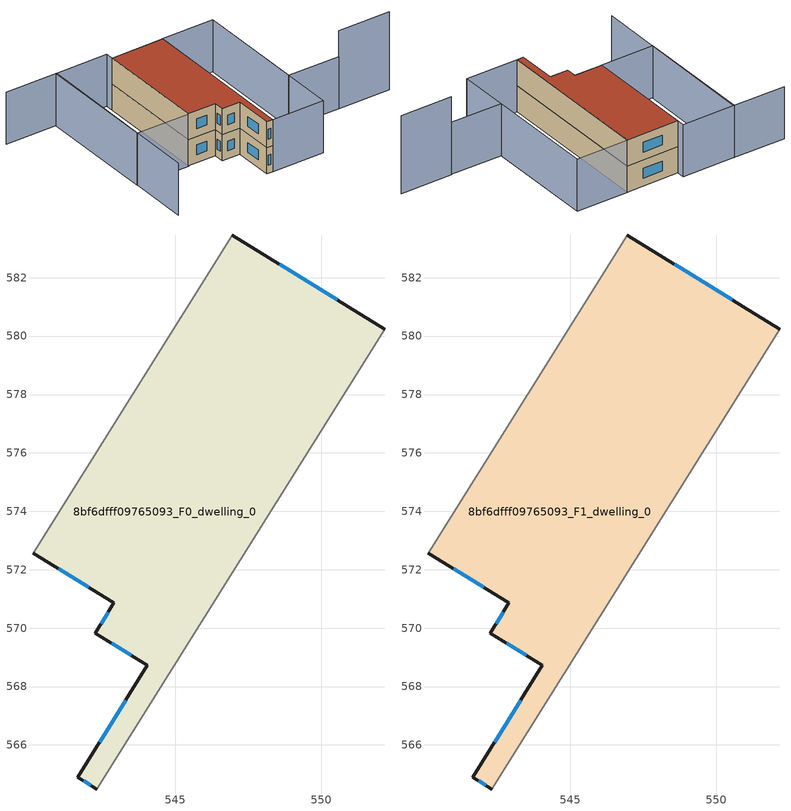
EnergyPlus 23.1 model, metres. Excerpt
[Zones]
8bf6dfff09765093_F0_dwelling_0
 floor ground (EU_floor_Construction): 552.17,580.24 542.32,564.49 541.67,564.89 544.04,568.73 542.27,569.83 542.9,570.86 540.14,572.57 546.96,583.46 z0
 wall outside (EU_wall_Construction): 552.17,580.24 546.96,583.46 / 540.14,572.57 542.9,570.86 542.27,569.83 544.04,568.73 541.67,564.89 542.32,564.49 z0:3
 wall adiabatic (EU_wall_Construction): 546.96,583.46 540.14,572.57 / 542.32,564.49 552.17,580.24 z0:3
 window (EU_Window_Construction): 550.55,581.24 548.58,582.46 / 541.87,564.77 542.11,564.62 / 543.3,567.54 542.41,566.09 / 542.82,569.49 543.49,569.08 / 542.7,570.54 542.46,570.15 / 541,572.04 542.04,571.4 z0.93:2.07
8bf6dfff09765093_F1_dwelling_0
 floor to 8bf6dfff09765093_F0_dwelling_0 (EU_floor_Construction): 552.17,580.24 542.32,564.49 541.67,564.89 544.04,568.73 542.26,569.83 542.9,570.86 540.14,572.57 546.96,583.46 z3
 wall outside (EU_wall_Construction): 552.17,580.24 546.96,583.46 / 540.14,572.57 542.9,570.86 542.27,569.83 544.04,568.73 541.67,564.89 542.32,564.49 z3:6
 wall adiabatic (EU_wall_Construction): 546.96,583.46 540.14,572.57 / 542.32,564.49 552.17,580.24 z3:6
 window (EU_Window_Construction): 550.55,581.24 548.58,582.46 / 541.87,564.77 542.11,564.62 / 543.3,567.54 542.41,566.09 / 542.82,569.49 543.49,569.08 / 542.7,570.54 542.46,570.15 / 541,572.04 542.04,571.4 z3.93:5.07
 roof outside (EU_roof_Construction): 544.04,568.73 541.67,564.89 542.32,564.49 552.17,580.24 546.96,583.46 540.14,572.57 542.9,570.86 542.27,569.83 z6
shading: 560.86,559.76 555.69,562.99 z0:9; 555.67,562.97 550.54,566.18 / 550.54,566.18 557.35,577.06 / 537.1,590.68 542.24,587.42 / 542.24,587.42 531.17,569.99 / 542.32,564.49 552.19,580.26 / 552.19,580.26 557.34,577.04 / 557.34,577.04 547.47,561.27 / 547.47,561.27 542.32,564.49 / 547.41,584.19 540.13,572.55 / 540.13,572.55 534.88,575.83 / 534.88,575.83 542.17,587.47 / 542.17,587.47 547.41,584.19 z0:6
[Building]
EU S2 Campaign: North Axis=0; Terrain=City; Solar Distribution=FullExterior
[Site:Location]
Montreal-Trudeau.Intl.AP: Latitude=45.4667; Longitude=-73.75; Time Zone=-5; Elevation=36
[SizingPeriod:WeatherFileDays]
AnnualSizingPeriod: Begin Month=1; Begin Day of Month=1; End Month=12; End Day of Month=31; Day of Week for Start Day=Monday; Use Weather File Daylight Saving Period=No; Use Weather File Rain and Snow Indicators=No
[MATERIAL]
EU_InternalMass_Material: Roughness=MediumRough; Thickness=0.1; Conductivity=1; Density=1800; Specific Heat=900; Thermal Absorptance=0.9; Solar Absorptance=0.7; Visible Absorptance=0.7
[MATERIAL:NOMASS] Roughness=MediumRough; Thermal Absorptance=0.9; Solar Absorptance=0.7; Visible Absorptance=0.7
Name | Thermal Resistance
EU_wall_NoMass; EU_floor_NoMass | 1.36485
EU_roof_NoMass | 2.55992
[WINDOWMATERIAL:SIMPLEGLAZINGSYSTEM]
EU_Window_SimpleGlazing: UFactor=3.92339; Solar Heat Gain Coefficient=0.8; Visible Transmittance=0.8
[CONSTRUCTION]
EU_wall_Construction: EU_wall_NoMass
EU_roof_Construction: EU_roof_NoMass
EU_floor_Construction: EU_floor_NoMass
EU_Window_Construction: EU_Window_SimpleGlazing
EU_InternalMass_Construction: EU_InternalMass_Material
[ZONE] Type=1; Multiplier=1; Ceiling Height=autocalculate; Floor Area=autocalculate; Part of Total Floor Area=Yes
Name | Volume
8bf6dfff09765093_F0_dwelling_0 | 257.191
8bf6dfff09765093_F1_dwelling_0 | 257.188
[INTERNALMASS] Construction=EU_InternalMass_Construction; Surface Area=85.7299
Name | Zone or ZoneList
8bf6dfff09765093_F0_dwelling_0_EU_InternalMass | 8bf6dfff09765093_F0_dwelling_0
8bf6dfff09765093_F1_dwelling_0_EU_InternalMass | 8bf6dfff09765093_F1_dwelling_0
[OTHEREQUIPMENT] Fuel Type=Electricity; Design Level Calculation Method=Watts/Area; Power per Zone Floor Area=1; Fraction Latent=0; Fraction Radiant=0; Fraction Lost=0; Carbon Dioxide Generation Rate=0; EndUse Subcategory=EU_Step8_InternalGains
Name | Zone or ZoneList or Space or SpaceList | Schedule
EU_Step8_InternalGain_8bf6dfff09765093_F0_dwelling_0_f000 | 8bf6dfff09765093_F0_dwelling_0 | EU_Step8_GainSchedule_8bf6dfff09765093_F0_dwelling_0_f000
EU_Step8_InternalGain_8bf6dfff09765093_F1_dwelling_0_f000 | 8bf6dfff09765093_F1_dwelling_0 | EU_Step8_GainSchedule_8bf6dfff09765093_F1_dwelling_0_f000
[ZONEVENTILATION:DESIGNFLOWRATE] Schedule=EU_AlwaysOn; Design Flow Rate Calculation Method=AirChanges/Hour; Air Changes per Hour=0.860309; Ventilation Type=Natural; Fan Pressure Rise=0; Fan Total Efficiency=1; Constant Term Coefficient=1; Temperature Term Coefficient=0; Velocity Term Coefficient=0; Velocity Squared Term Coefficient=0; Minimum Indoor Temperature=-100; Maximum Indoor Temperature=100; Delta Temperature=-100; Minimum Outdoor Temperature=-100; Maximum Outdoor Temperature=100; Maximum Wind Speed=40
Name | Zone or ZoneList or Space or SpaceList
EU_ConstantAir_8bf6dfff09765093_F0_dwelling_0 | 8bf6dfff09765093_F0_dwelling_0
EU_ConstantAir_8bf6dfff09765093_F1_dwelling_0 | 8bf6dfff09765093_F1_dwelling_0
[HVACTEMPLATE:THERMOSTAT] Constant Heating Setpoint=20; Constant Cooling Setpoint=50
EU_HeatOnly_8bf6dfff09765093_F0_dwelling_0; EU_HeatOnly_8bf6dfff09765093_F1_dwelling_0
[HVACTEMPLATE:ZONE:IDEALLOADSAIRSYSTEM] System Availability Schedule=EU_AlwaysOn; Maximum Heating Supply Air Temperature=50; Minimum Cooling Supply Air Temperature=13; Maximum Heating Supply Air Humidity Ratio=0.0156; Minimum Cooling Supply Air Humidity Ratio=0.0077; Heating Limit=NoLimit; Cooling Limit=NoLimit; Heating Availability Schedule=EU_AlwaysOn; Cooling Availability Schedule=EU_CoolingOff; Dehumidification Control Type=ConstantSensibleHeatRatio; Cooling Sensible Heat Ratio=0.7; Dehumidification Setpoint=60; Humidification Control Type=None; Humidification Setpoint=30; Outdoor Air Method=None; Outdoor Air Flow Rate per Person=0.00944; Outdoor Air Flow Rate per Zone Floor Area=0; Outdoor Air Flow Rate per Zone=0; Demand Controlled Ventilation Type=None; Outdoor Air Economizer Type=NoEconomizer; Heat Recovery Type=None; Sensible Heat Recovery Effectiveness=0.7; Latent Heat Recovery Effectiveness=0.65
Name | Template Thermostat
8bf6dfff09765093_F0_dwelling_0 | EU_HeatOnly_8bf6dfff09765093_F0_dwelling_0
8bf6dfff09765093_F1_dwelling_0 | EU_HeatOnly_8bf6dfff09765093_F1_dwelling_0
[SIZING:ZONE] Zone Cooling Design Supply Air Temperature Input Method=SupplyAirTemperature; Zone Cooling Design Supply Air Temperature=13; Zone Heating Design Supply Air Temperature Input Method=SupplyAirTemperature; Zone Heating Design Supply Air Temperature=50; Zone Cooling Design Supply Air Humidity Ratio=0.008; Zone Heating Design Supply Air Humidity Ratio=0.008; Cooling Design Air Flow Method=DesignDay; Cooling Design Air Flow Rate=0; Cooling Minimum Air Flow per Zone Floor Area=0.000762; Cooling Minimum Air Flow=0; Cooling Minimum Air Flow Fraction=0.2; Heating Design Air Flow Method=DesignDay; Heating Design Air Flow Rate=0; Heating Maximum Air Flow per Zone Floor Area=0.002032; Heating Maximum Air Flow=0.141576; Heating Maximum Air Flow Fraction=0.3; Account for Dedicated Outdoor Air System=No; Dedicated Outdoor Air System Control Strategy=NeutralSupplyAir; Dedicated Outdoor Air Low Setpoint Temperature for Design=autosize; Dedicated Outdoor Air High Setpoint Temperature for Design=autosize; Zone Load Sizing Method=Sensible Load Only No Latent Load; Zone Latent Cooling Design Supply Air Humidity Ratio Input Method=HumidityRatioDifference; Zone Cooling Design Supply Air Humidity Ratio Difference=0.005; Zone Latent Heating Design Supply Air Humidity Ratio Input Method=HumidityRatioDifference; Zone Humidification Design Supply Air Humidity Ratio Difference=0.005
8bf6dfff09765093_F0_dwelling_0; 8bf6dfff09765093_F1_dwelling_0
[SCHEDULE:CONSTANT]
Name | Hourly Value
EU_AlwaysOn | 1
EU_CoolingOff | 0
[SCHEDULE:FILE] Column Number=1; Rows to Skip at Top=0; Number of Hours of Data=8760; Column Separator=Comma; Interpolate to Timestep=No; Minutes per Item=60; Adjust Schedule for Daylight Savings=Yes
Name | File
EU_Step8_GainSchedule_8bf6dfff09765093_F0_dwelling_0_f000 | ../../schedules/8bf6dfff09765093/8bf6dfff09765093_F0_dwelling_0_f000_gain.csv
EU_Step8_GainSchedule_8bf6dfff09765093_F1_dwelling_0_f000 | ../../schedules/8bf6dfff09765093/8bf6dfff09765093_F1_dwelling_0_f000_gain.csv
